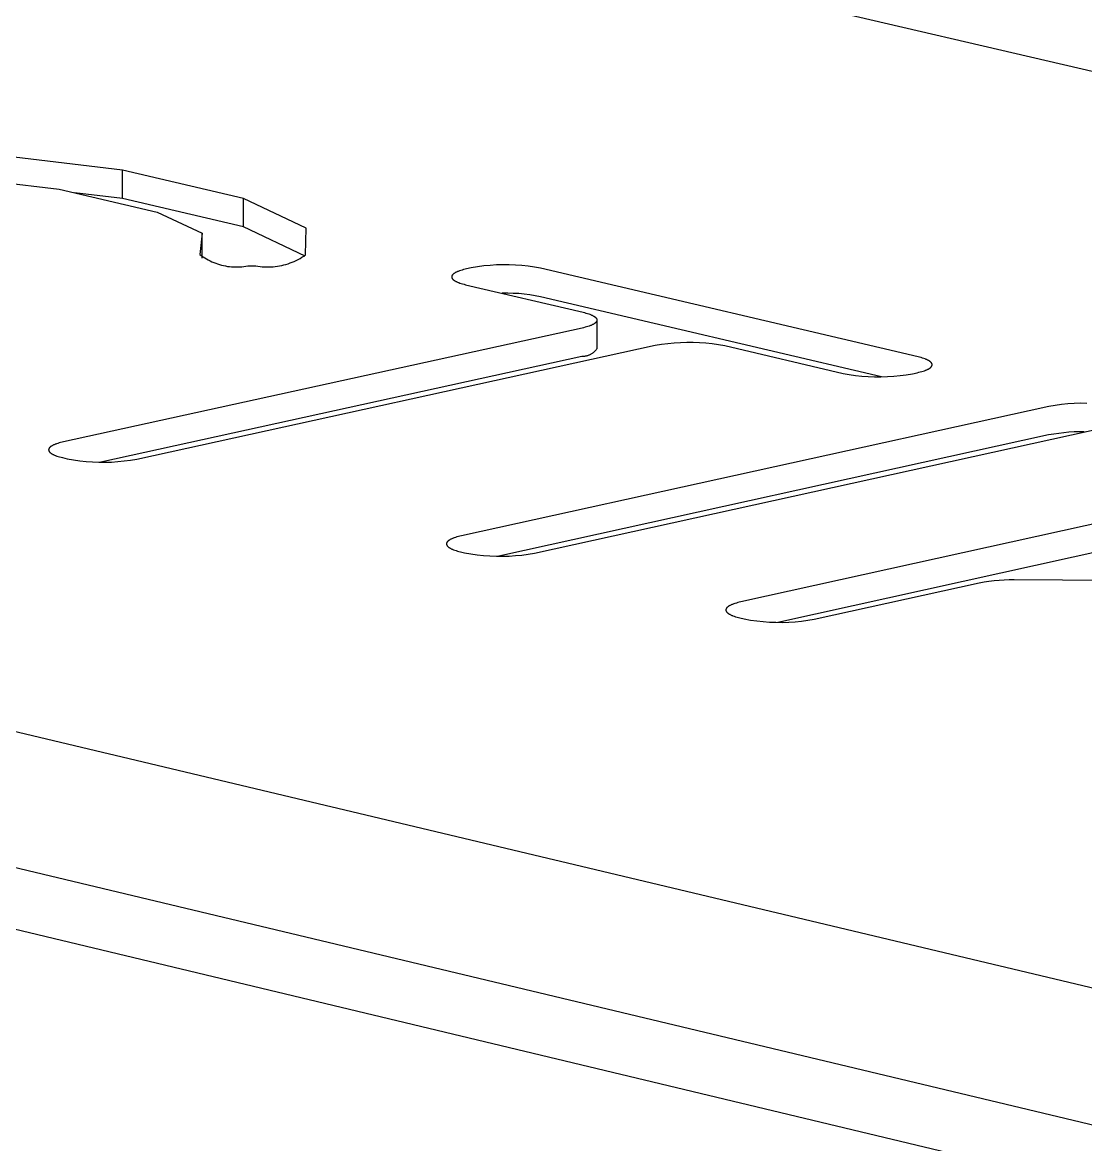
# Model space of a CAD drawing. Header units: millimetres. Extents: x 1422 to 6060, y -58 to 3182.
# Drawn here: x 2512.06 to 2542.45, y 1212.6 to 1244.69 of the extents above; entities that cross this region are included whole.
import ezdxf

# ---------------------------------------------------------------- set-up
doc = ezdxf.new("R2010")
doc.units = ezdxf.units.MM
doc.header["$MEASUREMENT"] = 0
doc.layers.add('Domyślny', color=7, linetype='Continuous', true_color=0x000000)
doc.layers.add('Utwórz2D linie widoczne', color=7, linetype='Continuous', true_color=0x000000)

msp = doc.modelspace()

# ---------------------------------------------------------------- linework, layer by layer
at = {"layer": 'Domyślny'}
msp.add_line((2357.761, 1261.134), (2599.704, 1203.48), dxfattribs=at)
at = {"layer": 'Utwórz2D linie widoczne'}
for p, q in [((2403.69, 1275.683), (2670.036, 1213.602)), ((2598.116, 1199.889), (2356.097, 1257.751)), ((2352.305, 1256.959), (2594.308, 1199.016)), ((2514.928, 1240.467), (2511.25, 1240.903)), ((2514.927, 1239.654), (2514.928, 1240.467)), ((2518.382, 1239.655), (2514.928, 1240.467)), ((2510.494, 1240.234), (2513.114, 1239.92)), ((2513.114, 1239.92), (2515.913, 1239.262)), ((2514.927, 1239.654), (2513.555, 1239.817)), ((2518.381, 1238.842), (2514.927, 1239.654)), ((2518.381, 1238.842), (2518.382, 1239.655)), ((2520.173, 1238.806), (2518.382, 1239.655)), ((2515.913, 1239.262), (2517.201, 1238.658)), ((2520.146, 1238.005), (2518.381, 1238.842)), ((2520.156, 1238.042), (2520.173, 1238.806)), ((2517.201, 1238.658), (2517.13, 1238.056)), ((2517.2, 1237.949), (2517.201, 1238.658)), ((2517.13, 1238.056), (2517.177, 1238.021)), ((2517.177, 1238.021), (2517.225, 1237.987)), ((2517.225, 1237.987), (2517.274, 1237.955)), ((2517.274, 1237.955), (2517.324, 1237.925)), ((2517.324, 1237.925), (2517.375, 1237.896)), ((2517.375, 1237.896), (2517.427, 1237.87)), ((2517.427, 1237.87), (2517.48, 1237.845)), ((2517.48, 1237.845), (2517.534, 1237.821)), ((2517.534, 1237.821), (2517.588, 1237.8)), ((2517.588, 1237.8), (2517.643, 1237.781)), ((2519.597, 1237.77), (2519.656, 1237.789)), ((2519.656, 1237.789), (2519.715, 1237.809)), ((2519.715, 1237.809), (2519.774, 1237.832)), ((2519.774, 1237.832), (2519.831, 1237.856)), ((2519.831, 1237.856), (2519.888, 1237.883)), ((2519.888, 1237.883), (2519.943, 1237.911)), ((2519.943, 1237.911), (2519.998, 1237.941)), ((2519.998, 1237.941), (2520.052, 1237.973)), ((2520.052, 1237.973), (2520.105, 1238.006)), ((2520.105, 1238.006), (2520.156, 1238.042)), ((2517.643, 1237.781), (2517.699, 1237.763)), ((2517.699, 1237.763), (2517.756, 1237.748)), ((2517.756, 1237.748), (2517.813, 1237.734)), ((2517.813, 1237.734), (2517.87, 1237.723)), ((2517.87, 1237.723), (2517.928, 1237.713)), ((2517.928, 1237.713), (2517.986, 1237.706)), ((2517.986, 1237.706), (2518.044, 1237.7)), ((2518.044, 1237.7), (2518.103, 1237.696)), ((2518.103, 1237.696), (2518.161, 1237.695)), ((2518.161, 1237.695), (2518.22, 1237.695)), ((2518.22, 1237.695), (2518.278, 1237.698)), ((2518.278, 1237.698), (2518.337, 1237.702)), ((2518.337, 1237.702), (2518.395, 1237.709)), ((2518.395, 1237.709), (2518.453, 1237.717)), ((2518.453, 1237.717), (2518.51, 1237.728)), ((2518.51, 1237.728), (2518.731, 1237.727)), ((2518.731, 1237.727), (2518.793, 1237.717)), ((2518.793, 1237.717), (2518.855, 1237.708)), ((2518.855, 1237.708), (2518.917, 1237.702)), ((2518.917, 1237.702), (2518.979, 1237.698)), ((2518.979, 1237.698), (2519.041, 1237.696)), ((2519.041, 1237.696), (2519.104, 1237.696)), ((2519.104, 1237.696), (2519.166, 1237.698)), ((2519.166, 1237.698), (2519.229, 1237.702)), ((2519.229, 1237.702), (2519.291, 1237.708)), ((2519.291, 1237.708), (2519.353, 1237.716)), ((2519.353, 1237.716), (2519.414, 1237.727)), ((2519.414, 1237.727), (2519.476, 1237.739)), ((2519.476, 1237.739), (2519.536, 1237.754)), ((2519.536, 1237.754), (2519.597, 1237.77)), ((2524.354, 1237.467), (2524.353, 1237.465)), ((2524.356, 1237.47), (2524.354, 1237.467)), ((2524.359, 1237.474), (2524.356, 1237.47)), ((2524.363, 1237.478), (2524.359, 1237.474)), ((2524.367, 1237.481), (2524.363, 1237.478)), ((2524.371, 1237.485), (2524.367, 1237.481)), ((2524.375, 1237.489), (2524.371, 1237.485)), ((2524.379, 1237.493), (2524.375, 1237.489)), ((2524.384, 1237.497), (2524.379, 1237.493)), ((2524.389, 1237.501), (2524.384, 1237.497)), ((2524.394, 1237.505), (2524.389, 1237.501)), ((2524.399, 1237.509), (2524.394, 1237.505)), ((2524.405, 1237.513), (2524.399, 1237.509)), ((2524.411, 1237.516), (2524.405, 1237.513)), ((2524.417, 1237.52), (2524.411, 1237.516)), ((2524.429, 1237.528), (2524.417, 1237.52)), ((2524.442, 1237.535), (2524.429, 1237.528)), ((2524.456, 1237.542), (2524.442, 1237.535)), ((2524.471, 1237.549), (2524.456, 1237.542)), ((2524.486, 1237.556), (2524.471, 1237.549)), ((2524.502, 1237.563), (2524.486, 1237.556)), ((2524.519, 1237.57), (2524.502, 1237.563)), ((2524.536, 1237.577), (2524.519, 1237.57)), ((2524.554, 1237.583), (2524.536, 1237.577)), ((2524.591, 1237.596), (2524.554, 1237.583)), ((2524.63, 1237.608), (2524.591, 1237.596)), ((2524.671, 1237.619), (2524.63, 1237.608)), ((2524.714, 1237.63), (2524.671, 1237.619)), ((2524.758, 1237.64), (2524.714, 1237.63)), ((2524.892, 1237.669), (2524.758, 1237.64)), ((2525.071, 1237.699), (2524.892, 1237.669)), ((2525.251, 1237.723), (2525.071, 1237.699)), ((2525.431, 1237.74), (2525.251, 1237.723)), ((2525.613, 1237.752), (2525.431, 1237.74)), ((2525.794, 1237.757), (2525.613, 1237.752)), ((2525.975, 1237.756), (2525.794, 1237.757)), ((2526.157, 1237.749), (2525.975, 1237.756)), ((2526.338, 1237.736), (2526.157, 1237.749)), ((2526.518, 1237.717), (2526.338, 1237.736)), ((2526.698, 1237.691), (2526.518, 1237.717)), ((2526.876, 1237.66), (2526.698, 1237.691)), ((2537.666, 1235.125), (2526.876, 1237.66)), ((2524.334, 1237.425), (2524.333, 1237.423)), ((2524.333, 1237.423), (2524.333, 1237.42)), ((2524.333, 1237.42), (2524.333, 1237.418)), ((2524.333, 1237.418), (2524.333, 1237.416)), ((2524.333, 1237.416), (2524.333, 1237.414)), ((2524.333, 1237.414), (2524.333, 1237.412)), ((2524.333, 1237.412), (2524.333, 1237.41)), ((2524.333, 1237.41), (2524.333, 1237.408)), ((2524.333, 1237.408), (2524.333, 1237.406)), ((2524.333, 1237.406), (2524.333, 1237.404)), ((2524.333, 1237.404), (2524.333, 1237.402)), ((2524.333, 1237.402), (2524.334, 1237.4)), ((2524.335, 1237.429), (2524.334, 1237.427)), ((2524.334, 1237.427), (2524.334, 1237.425)), ((2524.334, 1237.4), (2524.334, 1237.398)), ((2524.334, 1237.398), (2524.334, 1237.396)), ((2524.334, 1237.396), (2524.335, 1237.394)), ((2524.336, 1237.433), (2524.335, 1237.431)), ((2524.335, 1237.431), (2524.335, 1237.429)), ((2524.335, 1237.394), (2524.335, 1237.392)), ((2524.335, 1237.392), (2524.336, 1237.39)), ((2524.337, 1237.437), (2524.336, 1237.435)), ((2524.336, 1237.435), (2524.336, 1237.433)), ((2524.336, 1237.39), (2524.337, 1237.388)), ((2524.338, 1237.439), (2524.337, 1237.437)), ((2524.337, 1237.388), (2524.337, 1237.385)), ((2524.337, 1237.385), (2524.338, 1237.383)), ((2524.339, 1237.443), (2524.338, 1237.441)), ((2524.338, 1237.441), (2524.338, 1237.439)), ((2524.338, 1237.383), (2524.339, 1237.381)), ((2524.34, 1237.445), (2524.339, 1237.443)), ((2524.339, 1237.381), (2524.34, 1237.379)), ((2524.341, 1237.447), (2524.34, 1237.445)), ((2524.34, 1237.379), (2524.341, 1237.377)), ((2524.342, 1237.449), (2524.341, 1237.447)), ((2524.341, 1237.377), (2524.342, 1237.375)), ((2524.343, 1237.451), (2524.342, 1237.449)), ((2524.342, 1237.375), (2524.343, 1237.373)), ((2524.345, 1237.453), (2524.343, 1237.451)), ((2524.343, 1237.373), (2524.344, 1237.371)), ((2524.344, 1237.371), (2524.345, 1237.369)), ((2524.346, 1237.455), (2524.345, 1237.453)), ((2524.345, 1237.369), (2524.346, 1237.367)), ((2524.347, 1237.457), (2524.346, 1237.455)), ((2524.346, 1237.367), (2524.348, 1237.365)), ((2524.348, 1237.459), (2524.347, 1237.457)), ((2524.35, 1237.461), (2524.348, 1237.459)), ((2524.348, 1237.365), (2524.349, 1237.363)), ((2524.349, 1237.363), (2524.35, 1237.361)), ((2524.351, 1237.463), (2524.35, 1237.461)), ((2524.35, 1237.361), (2524.352, 1237.359)), ((2524.353, 1237.465), (2524.351, 1237.463)), ((2524.352, 1237.359), (2524.353, 1237.357)), ((2524.353, 1237.357), (2524.355, 1237.355)), ((2524.355, 1237.355), (2524.358, 1237.351)), ((2524.358, 1237.351), (2524.362, 1237.347)), ((2524.362, 1237.347), (2524.366, 1237.343)), ((2524.366, 1237.343), (2524.37, 1237.339)), ((2524.37, 1237.339), (2524.374, 1237.335)), ((2524.374, 1237.335), (2524.378, 1237.331)), ((2524.378, 1237.331), (2524.383, 1237.327)), ((2524.383, 1237.327), (2524.388, 1237.323)), ((2524.388, 1237.323), (2524.393, 1237.319)), ((2524.393, 1237.319), (2524.398, 1237.316)), ((2524.398, 1237.316), (2524.403, 1237.312)), ((2524.403, 1237.312), (2524.409, 1237.308)), ((2524.409, 1237.308), (2524.415, 1237.304)), ((2524.415, 1237.304), (2524.427, 1237.297)), ((2524.427, 1237.297), (2524.44, 1237.289)), ((2524.44, 1237.289), (2524.454, 1237.282)), ((2524.454, 1237.282), (2524.468, 1237.275)), ((2524.468, 1237.275), (2524.483, 1237.268)), ((2524.483, 1237.268), (2524.499, 1237.261)), ((2524.499, 1237.261), (2524.516, 1237.254)), ((2524.516, 1237.254), (2524.533, 1237.248)), ((2524.533, 1237.248), (2524.568, 1237.235)), ((2524.568, 1237.235), (2524.606, 1237.222)), ((2524.606, 1237.222), (2524.646, 1237.211)), ((2524.646, 1237.211), (2524.687, 1237.2)), ((2524.687, 1237.2), (2524.729, 1237.189)), ((2524.729, 1237.189), (2528.087, 1236.4)), ((2525.936, 1236.944), (2525.779, 1236.942)), ((2526.094, 1236.94), (2525.936, 1236.944)), ((2526.251, 1236.932), (2526.094, 1236.94)), ((2526.408, 1236.918), (2526.251, 1236.932)), ((2526.564, 1236.898), (2526.408, 1236.918)), ((2526.72, 1236.874), (2526.564, 1236.898)), ((2526.875, 1236.845), (2526.72, 1236.874)), ((2536.619, 1234.554), (2526.875, 1236.845)), ((2528.087, 1236.4), (2528.13, 1236.389)), ((2528.13, 1236.389), (2528.171, 1236.378)), ((2528.171, 1236.378), (2528.211, 1236.366)), ((2528.211, 1236.366), (2528.249, 1236.354)), ((2528.249, 1236.354), (2528.285, 1236.341)), ((2528.285, 1236.341), (2528.302, 1236.334)), ((2528.302, 1236.334), (2528.318, 1236.328)), ((2528.318, 1236.328), (2528.334, 1236.321)), ((2528.334, 1236.321), (2528.349, 1236.314)), ((2528.349, 1236.314), (2528.363, 1236.307)), ((2528.363, 1236.307), (2528.377, 1236.299)), ((2528.377, 1236.299), (2528.39, 1236.292)), ((2528.39, 1236.292), (2528.403, 1236.284)), ((2528.403, 1236.284), (2528.408, 1236.281)), ((2528.408, 1236.281), (2528.414, 1236.277)), ((2528.414, 1236.277), (2528.42, 1236.273)), ((2528.42, 1236.273), (2528.425, 1236.269)), ((2528.425, 1236.269), (2528.43, 1236.265)), ((2528.43, 1236.265), (2528.435, 1236.261)), ((2528.435, 1236.261), (2528.439, 1236.257)), ((2528.439, 1236.257), (2528.444, 1236.253)), ((2528.444, 1236.253), (2528.448, 1236.249)), ((2528.448, 1236.249), (2528.452, 1236.246)), ((2528.452, 1236.246), (2528.456, 1236.242)), ((2528.456, 1236.242), (2528.459, 1236.238)), ((2528.459, 1236.238), (2528.463, 1236.233)), ((2528.463, 1236.233), (2528.464, 1236.231)), ((2528.464, 1236.231), (2528.466, 1236.229)), ((2528.466, 1236.229), (2528.467, 1236.227)), ((2528.467, 1236.227), (2528.469, 1236.225)), ((2528.469, 1236.225), (2528.47, 1236.223)), ((2528.47, 1236.223), (2528.471, 1236.221)), ((2528.471, 1236.221), (2528.473, 1236.219)), ((2528.473, 1236.219), (2528.474, 1236.217)), ((2528.474, 1236.217), (2528.475, 1236.215)), ((2528.475, 1236.215), (2528.476, 1236.213)), ((2528.476, 1236.213), (2528.477, 1236.211)), ((2528.477, 1236.211), (2528.478, 1236.209)), ((2528.478, 1236.209), (2528.479, 1236.207)), ((2528.479, 1236.207), (2528.48, 1236.205)), ((2528.48, 1236.205), (2528.48, 1236.203)), ((2528.48, 1236.203), (2528.481, 1236.201)), ((2528.481, 1236.201), (2528.482, 1236.199)), ((2528.482, 1236.199), (2528.482, 1236.197)), ((2528.482, 1236.197), (2528.483, 1236.195)), ((2528.483, 1236.195), (2528.484, 1236.193)), ((2528.484, 1236.193), (2528.484, 1236.191)), ((2528.484, 1236.191), (2528.484, 1236.188)), ((2528.484, 1236.188), (2528.485, 1236.186)), ((2528.485, 1236.186), (2528.485, 1236.184)), ((2528.485, 1236.184), (2528.485, 1236.182)), ((2528.06, 1235.948), (2513.242, 1232.696)), ((2528.104, 1235.958), (2528.06, 1235.948)), ((2528.147, 1235.969), (2528.104, 1235.958)), ((2528.188, 1235.98), (2528.147, 1235.969)), ((2528.227, 1235.992), (2528.188, 1235.98)), ((2528.264, 1236.005), (2528.227, 1235.992)), ((2528.282, 1236.011), (2528.264, 1236.005)), ((2528.299, 1236.018), (2528.282, 1236.011)), ((2528.316, 1236.025), (2528.299, 1236.018)), ((2528.332, 1236.032), (2528.316, 1236.025)), ((2528.347, 1236.039), (2528.332, 1236.032)), ((2528.362, 1236.046), (2528.347, 1236.039)), ((2528.376, 1236.053), (2528.362, 1236.046)), ((2528.389, 1236.06), (2528.376, 1236.053)), ((2528.402, 1236.068), (2528.389, 1236.06)), ((2528.408, 1236.072), (2528.402, 1236.068)), ((2528.413, 1236.075), (2528.408, 1236.072)), ((2528.419, 1236.079), (2528.413, 1236.075)), ((2528.424, 1236.083), (2528.419, 1236.079)), ((2528.429, 1236.087), (2528.424, 1236.083)), ((2528.434, 1236.091), (2528.429, 1236.087)), ((2528.439, 1236.095), (2528.434, 1236.091)), ((2528.443, 1236.099), (2528.439, 1236.095)), ((2528.447, 1236.103), (2528.443, 1236.099)), ((2528.451, 1236.107), (2528.447, 1236.103)), ((2528.455, 1236.111), (2528.451, 1236.107)), ((2528.459, 1236.115), (2528.455, 1236.111)), ((2528.462, 1236.119), (2528.459, 1236.115)), ((2528.464, 1236.121), (2528.462, 1236.119)), ((2528.465, 1236.123), (2528.464, 1236.121)), ((2528.467, 1236.125), (2528.465, 1236.123)), ((2528.468, 1236.127), (2528.467, 1236.125)), ((2528.47, 1236.129), (2528.468, 1236.127)), ((2528.471, 1236.131), (2528.47, 1236.129)), ((2528.472, 1236.133), (2528.471, 1236.131)), ((2528.474, 1236.135), (2528.472, 1236.133)), ((2528.475, 1236.137), (2528.474, 1236.135)), ((2528.476, 1236.139), (2528.475, 1236.137)), ((2528.477, 1236.141), (2528.476, 1236.139)), ((2528.478, 1236.143), (2528.477, 1236.141)), ((2528.479, 1236.145), (2528.478, 1236.143)), ((2528.48, 1236.147), (2528.479, 1236.145)), ((2528.481, 1236.151), (2528.48, 1236.149)), ((2528.48, 1236.149), (2528.48, 1236.147)), ((2528.482, 1236.153), (2528.481, 1236.151)), ((2528.483, 1236.158), (2528.482, 1236.155)), ((2528.482, 1236.155), (2528.482, 1236.153)), ((2528.484, 1236.162), (2528.483, 1236.16)), ((2528.483, 1236.16), (2528.483, 1236.158)), ((2528.485, 1236.172), (2528.484, 1235.356)), ((2528.485, 1236.166), (2528.484, 1236.164)), ((2528.484, 1236.164), (2528.484, 1236.162)), ((2528.485, 1236.182), (2528.485, 1236.18)), ((2528.485, 1236.18), (2528.485, 1236.178)), ((2528.485, 1236.178), (2528.485, 1236.176)), ((2528.485, 1236.176), (2528.485, 1236.174)), ((2528.485, 1236.174), (2528.485, 1236.172)), ((2528.485, 1236.172), (2528.485, 1236.17)), ((2528.485, 1236.17), (2528.485, 1236.168)), ((2528.485, 1236.168), (2528.485, 1236.166)), ((2530.873, 1235.539), (2531.055, 1235.545)), ((2531.055, 1235.545), (2531.237, 1235.544)), ((2531.237, 1235.544), (2531.419, 1235.537)), ((2515.333, 1232.201), (2530.152, 1235.456)), ((2528.359, 1235.229), (2528.345, 1235.219)), ((2528.374, 1235.24), (2528.359, 1235.229)), ((2528.388, 1235.251), (2528.374, 1235.24)), ((2528.401, 1235.263), (2528.388, 1235.251)), ((2528.414, 1235.275), (2528.401, 1235.263)), ((2528.427, 1235.287), (2528.414, 1235.275)), ((2528.439, 1235.3), (2528.427, 1235.287)), ((2528.451, 1235.314), (2528.439, 1235.3)), ((2528.462, 1235.328), (2528.451, 1235.314)), ((2528.473, 1235.342), (2528.462, 1235.328)), ((2528.483, 1235.356), (2528.473, 1235.342)), ((2530.152, 1235.456), (2530.331, 1235.486)), ((2530.331, 1235.486), (2530.511, 1235.51)), ((2530.511, 1235.51), (2530.692, 1235.528)), ((2530.692, 1235.528), (2530.873, 1235.539)), ((2531.419, 1235.537), (2531.6, 1235.524)), ((2531.6, 1235.524), (2531.781, 1235.504)), ((2531.781, 1235.504), (2531.961, 1235.478)), ((2531.961, 1235.478), (2532.14, 1235.447)), ((2532.14, 1235.447), (2535.519, 1234.652)), ((2528.058, 1235.132), (2514.306, 1232.112)), ((2528.076, 1235.133), (2528.058, 1235.132)), ((2528.094, 1235.134), (2528.076, 1235.133)), ((2528.112, 1235.135), (2528.094, 1235.134)), ((2528.13, 1235.137), (2528.112, 1235.135)), ((2528.147, 1235.14), (2528.13, 1235.137)), ((2528.165, 1235.143), (2528.147, 1235.14)), ((2528.182, 1235.147), (2528.165, 1235.143)), ((2528.199, 1235.152), (2528.182, 1235.147)), ((2528.217, 1235.157), (2528.199, 1235.152)), ((2528.233, 1235.163), (2528.217, 1235.157)), ((2528.25, 1235.169), (2528.233, 1235.163)), ((2528.267, 1235.176), (2528.25, 1235.169)), ((2528.283, 1235.184), (2528.267, 1235.176)), ((2528.299, 1235.192), (2528.283, 1235.184)), ((2528.314, 1235.2), (2528.299, 1235.192)), ((2528.33, 1235.209), (2528.314, 1235.2)), ((2528.345, 1235.219), (2528.33, 1235.209)), ((2537.709, 1235.114), (2537.666, 1235.125)), ((2537.751, 1235.103), (2537.709, 1235.114)), ((2537.79, 1235.091), (2537.751, 1235.103)), ((2537.828, 1235.079), (2537.79, 1235.091)), ((2537.864, 1235.066), (2537.828, 1235.079)), ((2537.881, 1235.059), (2537.864, 1235.066)), ((2537.898, 1235.052), (2537.881, 1235.059)), ((2537.914, 1235.046), (2537.898, 1235.052)), ((2537.929, 1235.038), (2537.914, 1235.046)), ((2537.944, 1235.031), (2537.929, 1235.038)), ((2537.957, 1235.024), (2537.944, 1235.031)), ((2537.97, 1235.017), (2537.957, 1235.024)), ((2537.983, 1235.009), (2537.97, 1235.017)), ((2537.989, 1235.005), (2537.983, 1235.009)), ((2537.994, 1235.001), (2537.989, 1235.005)), ((2538, 1234.998), (2537.994, 1235.001)), ((2538.005, 1234.994), (2538, 1234.998)), ((2538.01, 1234.99), (2538.005, 1234.994)), ((2538.015, 1234.986), (2538.01, 1234.99)), ((2538.02, 1234.982), (2538.015, 1234.986)), ((2538.024, 1234.978), (2538.02, 1234.982)), ((2538.029, 1234.974), (2538.024, 1234.978)), ((2538.033, 1234.97), (2538.029, 1234.974)), ((2538.036, 1234.966), (2538.033, 1234.97)), ((2538.04, 1234.962), (2538.036, 1234.966)), ((2538.043, 1234.958), (2538.04, 1234.962)), ((2538.045, 1234.956), (2538.043, 1234.958)), ((2538.047, 1234.954), (2538.045, 1234.956)), ((2538.048, 1234.952), (2538.047, 1234.954)), ((2538.049, 1234.95), (2538.048, 1234.952)), ((2538.051, 1234.948), (2538.049, 1234.95)), ((2538.052, 1234.946), (2538.051, 1234.948)), ((2538.053, 1234.944), (2538.052, 1234.946)), ((2538.055, 1234.942), (2538.053, 1234.944)), ((2538.056, 1234.94), (2538.055, 1234.942)), ((2538.057, 1234.938), (2538.056, 1234.94)), ((2538.058, 1234.936), (2538.057, 1234.938)), ((2538.059, 1234.934), (2538.058, 1234.936)), ((2538.06, 1234.932), (2538.059, 1234.934)), ((2538.061, 1234.929), (2538.06, 1234.932)), ((2538.061, 1234.927), (2538.061, 1234.929)), ((2538.062, 1234.925), (2538.061, 1234.927)), ((2538.063, 1234.923), (2538.062, 1234.925)), ((2538.064, 1234.921), (2538.063, 1234.923)), ((2538.064, 1234.919), (2538.064, 1234.921)), ((2538.065, 1234.917), (2538.064, 1234.919)), ((2538.065, 1234.915), (2538.065, 1234.917)), ((2538.065, 1234.913), (2538.065, 1234.915)), ((2538.066, 1234.911), (2538.065, 1234.913)), ((2538.066, 1234.909), (2538.066, 1234.911)), ((2538.066, 1234.907), (2538.066, 1234.909)), ((2538.066, 1234.905), (2538.066, 1234.907)), ((2538.067, 1234.903), (2538.066, 1234.905)), ((2538.067, 1234.901), (2538.067, 1234.903)), ((2538.067, 1234.898), (2538.067, 1234.901)), ((2535.519, 1234.652), (2535.698, 1234.62)), ((2535.698, 1234.62), (2535.878, 1234.595)), ((2535.878, 1234.595), (2536.059, 1234.575)), ((2536.968, 1234.571), (2537.149, 1234.589)), ((2537.149, 1234.589), (2537.329, 1234.613)), ((2537.329, 1234.613), (2537.509, 1234.643)), ((2537.509, 1234.643), (2537.643, 1234.672)), ((2537.643, 1234.672), (2537.687, 1234.682)), ((2537.687, 1234.682), (2537.729, 1234.693)), ((2537.729, 1234.693), (2537.77, 1234.704)), ((2537.77, 1234.704), (2537.81, 1234.716)), ((2537.81, 1234.716), (2537.847, 1234.729)), ((2537.847, 1234.729), (2537.865, 1234.735)), ((2537.865, 1234.735), (2537.882, 1234.742)), ((2537.882, 1234.742), (2537.898, 1234.749)), ((2537.898, 1234.749), (2537.914, 1234.756)), ((2537.914, 1234.756), (2537.93, 1234.763)), ((2537.93, 1234.763), (2537.944, 1234.77)), ((2537.944, 1234.77), (2537.958, 1234.777)), ((2537.958, 1234.777), (2537.971, 1234.785)), ((2537.971, 1234.785), (2537.984, 1234.792)), ((2537.984, 1234.792), (2537.99, 1234.796)), ((2537.99, 1234.796), (2537.995, 1234.8)), ((2537.995, 1234.8), (2538.001, 1234.804)), ((2538.001, 1234.804), (2538.006, 1234.807)), ((2538.006, 1234.807), (2538.011, 1234.811)), ((2538.011, 1234.811), (2538.016, 1234.815)), ((2538.016, 1234.815), (2538.021, 1234.819)), ((2538.021, 1234.819), (2538.025, 1234.823)), ((2538.025, 1234.823), (2538.029, 1234.827)), ((2538.029, 1234.827), (2538.033, 1234.831)), ((2538.033, 1234.831), (2538.037, 1234.835)), ((2538.037, 1234.835), (2538.041, 1234.839)), ((2538.041, 1234.839), (2538.044, 1234.843)), ((2538.044, 1234.843), (2538.046, 1234.845)), ((2538.046, 1234.845), (2538.047, 1234.847)), ((2538.047, 1234.847), (2538.049, 1234.849)), ((2538.049, 1234.849), (2538.05, 1234.851)), ((2538.05, 1234.851), (2538.051, 1234.853)), ((2538.051, 1234.853), (2538.053, 1234.855)), ((2538.053, 1234.855), (2538.054, 1234.857)), ((2538.054, 1234.857), (2538.055, 1234.859)), ((2538.055, 1234.859), (2538.056, 1234.861)), ((2538.056, 1234.861), (2538.057, 1234.863)), ((2538.057, 1234.863), (2538.058, 1234.865)), ((2538.058, 1234.865), (2538.059, 1234.868)), ((2538.059, 1234.868), (2538.06, 1234.87)), ((2538.06, 1234.87), (2538.061, 1234.872)), ((2538.061, 1234.872), (2538.062, 1234.874)), ((2538.062, 1234.876), (2538.063, 1234.878)), ((2538.062, 1234.874), (2538.062, 1234.876)), ((2538.063, 1234.878), (2538.064, 1234.88)), ((2538.064, 1234.882), (2538.065, 1234.884)), ((2538.064, 1234.88), (2538.064, 1234.882)), ((2538.065, 1234.886), (2538.066, 1234.888)), ((2538.065, 1234.884), (2538.065, 1234.886)), ((2538.066, 1234.896), (2538.067, 1234.898)), ((2538.066, 1234.894), (2538.066, 1234.896)), ((2538.066, 1234.892), (2538.066, 1234.894)), ((2538.066, 1234.89), (2538.066, 1234.892)), ((2538.066, 1234.888), (2538.066, 1234.89)), ((2536.059, 1234.575), (2536.241, 1234.562)), ((2536.241, 1234.562), (2536.423, 1234.555)), ((2536.423, 1234.555), (2536.604, 1234.554)), ((2536.604, 1234.554), (2536.786, 1234.559)), ((2536.786, 1234.559), (2536.968, 1234.571)), ((2541.4, 1233.707), (2524.612, 1230.006)), ((2541.579, 1233.737), (2541.4, 1233.707)), ((2541.76, 1233.761), (2541.579, 1233.737)), ((2541.941, 1233.779), (2541.76, 1233.761)), ((2542.123, 1233.79), (2541.941, 1233.779)), ((2542.305, 1233.796), (2542.123, 1233.79)), ((2542.487, 1233.795), (2542.305, 1233.796)), ((2526.702, 1229.512), (2543.49, 1233.216)), ((2542.124, 1232.976), (2541.978, 1232.967)), ((2542.27, 1232.979), (2542.124, 1232.976)), ((2542.417, 1232.979), (2542.27, 1232.979)), ((2513.114, 1232.663), (2513.074, 1232.651)), ((2513.155, 1232.675), (2513.114, 1232.663)), ((2513.198, 1232.686), (2513.155, 1232.675)), ((2513.242, 1232.696), (2513.198, 1232.686)), ((2541.397, 1232.89), (2525.678, 1229.422)), ((2541.542, 1232.916), (2541.397, 1232.89)), ((2541.686, 1232.937), (2541.542, 1232.916)), ((2541.832, 1232.955), (2541.686, 1232.937)), ((2541.978, 1232.967), (2541.832, 1232.955)), ((2512.814, 1232.477), (2512.813, 1232.475)), ((2512.813, 1232.475), (2512.813, 1232.473)), ((2512.813, 1232.473), (2512.813, 1232.471)), ((2512.813, 1232.471), (2512.813, 1232.469)), ((2512.813, 1232.469), (2512.813, 1232.467)), ((2512.813, 1232.467), (2512.813, 1232.464)), ((2512.813, 1232.464), (2512.813, 1232.462)), ((2512.813, 1232.462), (2512.813, 1232.46)), ((2512.813, 1232.46), (2512.813, 1232.458)), ((2512.813, 1232.458), (2512.813, 1232.456)), ((2512.813, 1232.456), (2512.814, 1232.454)), ((2512.815, 1232.481), (2512.814, 1232.479)), ((2512.814, 1232.479), (2512.814, 1232.477)), ((2512.814, 1232.454), (2512.814, 1232.452)), ((2512.814, 1232.452), (2512.815, 1232.45)), ((2512.816, 1232.485), (2512.815, 1232.483)), ((2512.815, 1232.483), (2512.815, 1232.481)), ((2512.815, 1232.45), (2512.815, 1232.448)), ((2512.815, 1232.448), (2512.816, 1232.446)), ((2512.817, 1232.489), (2512.816, 1232.487)), ((2512.816, 1232.487), (2512.816, 1232.485)), ((2512.816, 1232.446), (2512.816, 1232.444)), ((2512.816, 1232.444), (2512.817, 1232.442)), ((2512.818, 1232.491), (2512.817, 1232.489)), ((2512.817, 1232.442), (2512.817, 1232.44)), ((2512.817, 1232.44), (2512.818, 1232.437)), ((2512.819, 1232.496), (2512.818, 1232.493)), ((2512.818, 1232.493), (2512.818, 1232.491)), ((2512.818, 1232.437), (2512.819, 1232.435)), ((2512.82, 1232.498), (2512.819, 1232.496)), ((2512.819, 1232.435), (2512.82, 1232.433)), ((2512.821, 1232.5), (2512.82, 1232.498)), ((2512.82, 1232.433), (2512.821, 1232.431)), ((2512.822, 1232.502), (2512.821, 1232.5)), ((2512.821, 1232.431), (2512.822, 1232.429)), ((2512.823, 1232.504), (2512.822, 1232.502)), ((2512.822, 1232.429), (2512.823, 1232.427)), ((2512.824, 1232.506), (2512.823, 1232.504)), ((2512.823, 1232.427), (2512.824, 1232.425)), ((2512.825, 1232.508), (2512.824, 1232.506)), ((2512.824, 1232.425), (2512.825, 1232.423)), ((2512.827, 1232.51), (2512.825, 1232.508)), ((2512.825, 1232.423), (2512.826, 1232.421)), ((2512.826, 1232.421), (2512.828, 1232.419)), ((2512.828, 1232.512), (2512.827, 1232.51)), ((2512.829, 1232.514), (2512.828, 1232.512)), ((2512.828, 1232.419), (2512.829, 1232.417)), ((2512.831, 1232.516), (2512.829, 1232.514)), ((2512.829, 1232.417), (2512.83, 1232.415)), ((2512.83, 1232.415), (2512.832, 1232.413)), ((2512.832, 1232.518), (2512.831, 1232.516)), ((2512.834, 1232.52), (2512.832, 1232.518)), ((2512.832, 1232.413), (2512.833, 1232.411)), ((2512.833, 1232.411), (2512.835, 1232.409)), ((2512.835, 1232.522), (2512.834, 1232.52)), ((2512.837, 1232.524), (2512.835, 1232.522)), ((2512.835, 1232.409), (2512.837, 1232.407)), ((2512.84, 1232.528), (2512.837, 1232.524)), ((2512.837, 1232.407), (2512.838, 1232.405)), ((2512.838, 1232.405), (2512.842, 1232.401)), ((2512.844, 1232.532), (2512.84, 1232.528)), ((2512.842, 1232.401), (2512.845, 1232.397)), ((2512.848, 1232.536), (2512.844, 1232.532)), ((2512.845, 1232.397), (2512.849, 1232.393)), ((2512.852, 1232.54), (2512.848, 1232.536)), ((2512.849, 1232.393), (2512.854, 1232.389)), ((2512.856, 1232.544), (2512.852, 1232.54)), ((2512.854, 1232.389), (2512.858, 1232.385)), ((2512.861, 1232.548), (2512.856, 1232.544)), ((2512.858, 1232.385), (2512.863, 1232.381)), ((2512.865, 1232.552), (2512.861, 1232.548)), ((2512.863, 1232.381), (2512.867, 1232.377)), ((2512.87, 1232.556), (2512.865, 1232.552)), ((2512.867, 1232.377), (2512.872, 1232.373)), ((2512.876, 1232.56), (2512.87, 1232.556)), ((2512.872, 1232.373), (2512.878, 1232.369)), ((2512.881, 1232.564), (2512.876, 1232.56)), ((2512.878, 1232.369), (2512.883, 1232.365)), ((2512.887, 1232.568), (2512.881, 1232.564)), ((2512.883, 1232.365), (2512.889, 1232.361)), ((2512.892, 1232.572), (2512.887, 1232.568)), ((2512.889, 1232.361), (2512.894, 1232.358)), ((2512.898, 1232.575), (2512.892, 1232.572)), ((2512.894, 1232.358), (2512.907, 1232.35)), ((2512.911, 1232.583), (2512.898, 1232.575)), ((2512.907, 1232.35), (2512.92, 1232.343)), ((2512.924, 1232.59), (2512.911, 1232.583)), ((2512.92, 1232.343), (2512.933, 1232.335)), ((2512.938, 1232.598), (2512.924, 1232.59)), ((2512.933, 1232.335), (2512.948, 1232.328)), ((2512.953, 1232.605), (2512.938, 1232.598)), ((2512.969, 1232.612), (2512.953, 1232.605)), ((2512.985, 1232.619), (2512.969, 1232.612)), ((2513.001, 1232.626), (2512.985, 1232.619)), ((2513.019, 1232.632), (2513.001, 1232.626)), ((2513.037, 1232.639), (2513.019, 1232.632)), ((2513.074, 1232.651), (2513.037, 1232.639)), ((2512.948, 1232.328), (2512.963, 1232.321)), ((2512.963, 1232.321), (2512.979, 1232.314)), ((2512.979, 1232.314), (2512.995, 1232.307)), ((2512.995, 1232.307), (2513.012, 1232.3)), ((2513.012, 1232.3), (2513.048, 1232.287)), ((2513.048, 1232.287), (2513.086, 1232.275)), ((2513.086, 1232.275), (2513.125, 1232.263)), ((2513.125, 1232.263), (2513.167, 1232.252)), ((2513.167, 1232.252), (2513.209, 1232.242)), ((2513.209, 1232.242), (2513.34, 1232.211)), ((2513.34, 1232.211), (2513.519, 1232.179)), ((2513.519, 1232.179), (2513.7, 1232.153)), ((2513.7, 1232.153), (2513.881, 1232.133)), ((2513.881, 1232.133), (2514.063, 1232.12)), ((2514.063, 1232.12), (2514.245, 1232.113)), ((2514.245, 1232.113), (2514.427, 1232.112)), ((2514.427, 1232.112), (2514.61, 1232.117)), ((2514.61, 1232.117), (2514.791, 1232.129)), ((2514.791, 1232.129), (2514.973, 1232.147)), ((2514.973, 1232.147), (2515.154, 1232.171)), ((2515.154, 1232.171), (2515.333, 1232.201)), ((2549.388, 1231.829), (2532.599, 1228.117)), ((2549.386, 1231.011), (2533.659, 1227.531)), ((2524.185, 1229.786), (2524.184, 1229.784)), ((2524.184, 1229.784), (2524.184, 1229.782)), ((2524.184, 1229.782), (2524.184, 1229.78)), ((2524.184, 1229.78), (2524.184, 1229.778)), ((2524.184, 1229.778), (2524.184, 1229.776)), ((2524.184, 1229.776), (2524.184, 1229.774)), ((2524.184, 1229.774), (2524.184, 1229.772)), ((2524.184, 1229.772), (2524.184, 1229.769)), ((2524.184, 1229.769), (2524.184, 1229.767)), ((2524.184, 1229.767), (2524.185, 1229.765)), ((2524.186, 1229.792), (2524.185, 1229.79)), ((2524.185, 1229.79), (2524.185, 1229.788)), ((2524.185, 1229.788), (2524.185, 1229.786)), ((2524.185, 1229.765), (2524.185, 1229.763)), ((2524.187, 1229.797), (2524.186, 1229.794)), ((2524.186, 1229.794), (2524.186, 1229.792)), ((2524.188, 1229.799), (2524.187, 1229.797)), ((2524.189, 1229.803), (2524.188, 1229.801)), ((2524.188, 1229.801), (2524.188, 1229.799)), ((2524.19, 1229.805), (2524.189, 1229.803)), ((2524.191, 1229.807), (2524.19, 1229.805)), ((2524.192, 1229.809), (2524.191, 1229.807)), ((2524.193, 1229.811), (2524.192, 1229.809)), ((2524.194, 1229.813), (2524.193, 1229.811)), ((2524.195, 1229.815), (2524.194, 1229.813)), ((2524.196, 1229.817), (2524.195, 1229.815)), ((2524.197, 1229.819), (2524.196, 1229.817)), ((2524.198, 1229.821), (2524.197, 1229.819)), ((2524.2, 1229.823), (2524.198, 1229.821)), ((2524.201, 1229.826), (2524.2, 1229.823)), ((2524.203, 1229.828), (2524.201, 1229.826)), ((2524.204, 1229.83), (2524.203, 1229.828)), ((2524.206, 1229.832), (2524.204, 1229.83)), ((2524.207, 1229.834), (2524.206, 1229.832)), ((2524.211, 1229.838), (2524.207, 1229.834)), ((2524.214, 1229.842), (2524.211, 1229.838)), ((2524.218, 1229.846), (2524.214, 1229.842)), ((2524.222, 1229.85), (2524.218, 1229.846)), ((2524.226, 1229.854), (2524.222, 1229.85)), ((2524.231, 1229.858), (2524.226, 1229.854)), ((2524.236, 1229.862), (2524.231, 1229.858)), ((2524.241, 1229.866), (2524.236, 1229.862)), ((2524.246, 1229.87), (2524.241, 1229.866)), ((2524.251, 1229.874), (2524.246, 1229.87)), ((2524.257, 1229.877), (2524.251, 1229.874)), ((2524.262, 1229.881), (2524.257, 1229.877)), ((2524.268, 1229.885), (2524.262, 1229.881)), ((2524.281, 1229.893), (2524.268, 1229.885)), ((2524.294, 1229.9), (2524.281, 1229.893)), ((2524.308, 1229.907), (2524.294, 1229.9)), ((2524.323, 1229.915), (2524.308, 1229.907)), ((2524.338, 1229.922), (2524.323, 1229.915)), ((2524.355, 1229.929), (2524.338, 1229.922)), ((2524.371, 1229.936), (2524.355, 1229.929)), ((2524.389, 1229.942), (2524.371, 1229.936)), ((2524.407, 1229.949), (2524.389, 1229.942)), ((2524.444, 1229.962), (2524.407, 1229.949)), ((2524.484, 1229.974), (2524.444, 1229.962)), ((2524.525, 1229.985), (2524.484, 1229.974)), ((2524.568, 1229.996), (2524.525, 1229.985)), ((2524.612, 1230.006), (2524.568, 1229.996)), ((2524.185, 1229.763), (2524.185, 1229.761)), ((2524.185, 1229.761), (2524.186, 1229.759)), ((2524.186, 1229.759), (2524.186, 1229.757)), ((2524.186, 1229.757), (2524.187, 1229.755)), ((2524.187, 1229.755), (2524.187, 1229.753)), ((2524.187, 1229.753), (2524.188, 1229.751)), ((2524.188, 1229.751), (2524.189, 1229.749)), ((2524.189, 1229.749), (2524.189, 1229.747)), ((2524.189, 1229.747), (2524.19, 1229.744)), ((2524.19, 1229.744), (2524.191, 1229.742)), ((2524.191, 1229.742), (2524.192, 1229.74)), ((2524.192, 1229.74), (2524.193, 1229.738)), ((2524.193, 1229.738), (2524.194, 1229.736)), ((2524.194, 1229.736), (2524.195, 1229.734)), ((2524.195, 1229.734), (2524.197, 1229.732)), ((2524.197, 1229.732), (2524.198, 1229.73)), ((2524.198, 1229.73), (2524.199, 1229.728)), ((2524.199, 1229.728), (2524.2, 1229.726)), ((2524.2, 1229.726), (2524.202, 1229.724)), ((2524.202, 1229.724), (2524.203, 1229.722)), ((2524.203, 1229.722), (2524.205, 1229.72)), ((2524.205, 1229.72), (2524.206, 1229.718)), ((2524.206, 1229.718), (2524.21, 1229.714)), ((2524.21, 1229.714), (2524.213, 1229.71)), ((2524.213, 1229.71), (2524.217, 1229.706)), ((2524.217, 1229.706), (2524.221, 1229.702)), ((2524.221, 1229.702), (2524.225, 1229.698)), ((2524.225, 1229.698), (2524.23, 1229.694)), ((2524.23, 1229.694), (2524.234, 1229.69)), ((2524.234, 1229.69), (2524.239, 1229.686)), ((2524.239, 1229.686), (2524.244, 1229.682)), ((2524.244, 1229.682), (2524.25, 1229.678)), ((2524.25, 1229.678), (2524.255, 1229.674)), ((2524.255, 1229.674), (2524.261, 1229.67)), ((2524.261, 1229.67), (2524.267, 1229.666)), ((2524.267, 1229.666), (2524.279, 1229.659)), ((2524.279, 1229.659), (2524.292, 1229.651)), ((2524.292, 1229.651), (2524.306, 1229.644)), ((2524.306, 1229.644), (2524.32, 1229.637)), ((2524.32, 1229.637), (2524.336, 1229.629)), ((2524.336, 1229.629), (2524.352, 1229.622)), ((2524.352, 1229.622), (2524.368, 1229.616)), ((2524.368, 1229.616), (2524.385, 1229.609)), ((2524.385, 1229.609), (2524.421, 1229.596)), ((2524.421, 1229.596), (2524.459, 1229.583)), ((2524.459, 1229.583), (2524.499, 1229.572)), ((2524.499, 1229.572), (2524.54, 1229.56)), ((2524.54, 1229.56), (2524.583, 1229.55)), ((2524.583, 1229.55), (2524.704, 1229.521)), ((2524.704, 1229.521), (2524.884, 1229.489)), ((2524.884, 1229.489), (2525.065, 1229.463)), ((2525.065, 1229.463), (2525.246, 1229.444)), ((2526.159, 1229.439), (2526.341, 1229.457)), ((2526.341, 1229.457), (2526.522, 1229.481)), ((2526.522, 1229.481), (2526.702, 1229.512)), ((2525.246, 1229.444), (2525.428, 1229.43)), ((2525.428, 1229.43), (2525.611, 1229.423)), ((2525.611, 1229.423), (2525.794, 1229.422)), ((2525.794, 1229.422), (2525.976, 1229.428)), ((2525.976, 1229.428), (2526.159, 1229.439)), ((2534.695, 1227.621), (2539.408, 1228.664)), ((2539.408, 1228.664), (2539.55, 1228.689)), ((2539.55, 1228.689), (2539.692, 1228.711)), ((2539.692, 1228.711), (2539.836, 1228.728)), ((2539.836, 1228.728), (2539.979, 1228.741)), ((2539.979, 1228.741), (2540.123, 1228.749)), ((2540.123, 1228.749), (2540.268, 1228.754)), ((2540.268, 1228.754), (2540.412, 1228.753)), ((2540.412, 1228.753), (2543.858, 1228.737)), ((2532.173, 1227.898), (2532.172, 1227.896)), ((2532.172, 1227.896), (2532.172, 1227.894)), ((2532.172, 1227.894), (2532.172, 1227.892)), ((2532.172, 1227.892), (2532.172, 1227.89)), ((2532.172, 1227.89), (2532.172, 1227.888)), ((2532.172, 1227.888), (2532.172, 1227.886)), ((2532.172, 1227.886), (2532.172, 1227.883)), ((2532.172, 1227.883), (2532.172, 1227.881)), ((2532.172, 1227.881), (2532.172, 1227.879)), ((2532.172, 1227.879), (2532.172, 1227.877)), ((2532.172, 1227.877), (2532.172, 1227.875)), ((2532.172, 1227.875), (2532.173, 1227.873)), ((2532.174, 1227.904), (2532.173, 1227.902)), ((2532.173, 1227.902), (2532.173, 1227.9)), ((2532.173, 1227.9), (2532.173, 1227.898)), ((2532.173, 1227.873), (2532.173, 1227.871)), ((2532.173, 1227.871), (2532.173, 1227.869)), ((2532.173, 1227.869), (2532.174, 1227.867)), ((2532.175, 1227.906), (2532.174, 1227.904)), ((2532.174, 1227.867), (2532.175, 1227.865)), ((2532.176, 1227.911), (2532.175, 1227.909)), ((2532.175, 1227.909), (2532.175, 1227.906)), ((2532.175, 1227.865), (2532.175, 1227.862)), ((2532.175, 1227.862), (2532.176, 1227.86)), ((2532.177, 1227.913), (2532.176, 1227.911)), ((2532.176, 1227.86), (2532.177, 1227.858)), ((2532.178, 1227.917), (2532.177, 1227.915)), ((2532.177, 1227.915), (2532.177, 1227.913)), ((2532.177, 1227.858), (2532.177, 1227.856)), ((2532.177, 1227.856), (2532.178, 1227.854)), ((2532.179, 1227.919), (2532.178, 1227.917)), ((2532.178, 1227.854), (2532.179, 1227.852)), ((2532.18, 1227.921), (2532.179, 1227.919)), ((2532.179, 1227.852), (2532.18, 1227.85)), ((2532.181, 1227.923), (2532.18, 1227.921)), ((2532.18, 1227.85), (2532.181, 1227.848)), ((2532.182, 1227.925), (2532.181, 1227.923)), ((2532.181, 1227.848), (2532.182, 1227.846)), ((2532.183, 1227.927), (2532.182, 1227.925)), ((2532.182, 1227.846), (2532.183, 1227.844)), ((2532.185, 1227.929), (2532.183, 1227.927)), ((2532.183, 1227.844), (2532.185, 1227.842)), ((2532.186, 1227.931), (2532.185, 1227.929)), ((2532.185, 1227.842), (2532.186, 1227.84)), ((2532.187, 1227.933), (2532.186, 1227.931)), ((2532.189, 1227.935), (2532.187, 1227.933)), ((2532.19, 1227.938), (2532.189, 1227.935)), ((2532.191, 1227.94), (2532.19, 1227.938)), ((2532.193, 1227.942), (2532.191, 1227.94)), ((2532.195, 1227.944), (2532.193, 1227.942)), ((2532.198, 1227.948), (2532.195, 1227.944)), ((2532.202, 1227.952), (2532.198, 1227.948)), ((2532.205, 1227.956), (2532.202, 1227.952)), ((2532.209, 1227.96), (2532.205, 1227.956)), ((2532.214, 1227.964), (2532.209, 1227.96)), ((2532.218, 1227.968), (2532.214, 1227.964)), ((2532.223, 1227.972), (2532.218, 1227.968)), ((2532.228, 1227.976), (2532.223, 1227.972)), ((2532.233, 1227.98), (2532.228, 1227.976)), ((2532.238, 1227.984), (2532.233, 1227.98)), ((2532.244, 1227.988), (2532.238, 1227.984)), ((2532.25, 1227.991), (2532.244, 1227.988)), ((2532.256, 1227.995), (2532.25, 1227.991)), ((2532.268, 1228.003), (2532.256, 1227.995)), ((2532.281, 1228.01), (2532.268, 1228.003)), ((2532.295, 1228.018), (2532.281, 1228.01)), ((2532.31, 1228.025), (2532.295, 1228.018)), ((2532.325, 1228.032), (2532.31, 1228.025)), ((2532.342, 1228.039), (2532.325, 1228.032)), ((2532.358, 1228.046), (2532.342, 1228.039)), ((2532.376, 1228.053), (2532.358, 1228.046)), ((2532.394, 1228.059), (2532.376, 1228.053)), ((2532.431, 1228.072), (2532.394, 1228.059)), ((2532.471, 1228.084), (2532.431, 1228.072)), ((2532.512, 1228.095), (2532.471, 1228.084)), ((2532.555, 1228.106), (2532.512, 1228.095)), ((2532.599, 1228.117), (2532.555, 1228.106)), ((2532.186, 1227.84), (2532.187, 1227.838)), ((2532.187, 1227.838), (2532.189, 1227.836)), ((2532.189, 1227.836), (2532.19, 1227.833)), ((2532.19, 1227.833), (2532.191, 1227.831)), ((2532.191, 1227.831), (2532.193, 1227.829)), ((2532.193, 1227.829), (2532.195, 1227.827)), ((2532.195, 1227.827), (2532.198, 1227.823)), ((2532.198, 1227.823), (2532.202, 1227.819)), ((2532.202, 1227.819), (2532.205, 1227.815)), ((2532.205, 1227.815), (2532.209, 1227.811)), ((2532.209, 1227.811), (2532.214, 1227.807)), ((2532.214, 1227.807), (2532.218, 1227.803)), ((2532.218, 1227.803), (2532.223, 1227.799)), ((2532.223, 1227.799), (2532.228, 1227.795)), ((2532.228, 1227.795), (2532.233, 1227.791)), ((2532.233, 1227.791), (2532.238, 1227.787)), ((2532.238, 1227.787), (2532.244, 1227.783)), ((2532.244, 1227.783), (2532.249, 1227.78)), ((2532.249, 1227.78), (2532.255, 1227.776)), ((2532.255, 1227.776), (2532.268, 1227.768)), ((2532.268, 1227.768), (2532.281, 1227.761)), ((2532.281, 1227.761), (2532.295, 1227.753)), ((2532.295, 1227.753), (2532.309, 1227.746)), ((2532.309, 1227.746), (2532.325, 1227.739)), ((2532.325, 1227.739), (2532.341, 1227.732)), ((2532.341, 1227.732), (2532.357, 1227.725)), ((2532.357, 1227.725), (2532.374, 1227.718)), ((2532.374, 1227.718), (2532.41, 1227.705)), ((2532.41, 1227.705), (2532.449, 1227.693)), ((2532.449, 1227.693), (2532.489, 1227.681)), ((2532.489, 1227.681), (2532.53, 1227.669)), ((2532.53, 1227.669), (2532.573, 1227.659)), ((2532.573, 1227.659), (2532.694, 1227.63)), ((2532.694, 1227.63), (2532.874, 1227.598)), ((2532.874, 1227.598), (2533.055, 1227.572)), ((2533.055, 1227.572), (2533.237, 1227.552)), ((2533.237, 1227.552), (2533.42, 1227.539)), ((2533.42, 1227.539), (2533.603, 1227.532)), ((2533.603, 1227.532), (2533.786, 1227.531)), ((2533.786, 1227.531), (2533.969, 1227.536)), ((2533.969, 1227.536), (2534.151, 1227.548)), ((2534.151, 1227.548), (2534.333, 1227.566)), ((2534.333, 1227.566), (2534.515, 1227.59)), ((2534.515, 1227.59), (2534.695, 1227.621))]:
    msp.add_line(p, q, dxfattribs=at)

doc.saveas('drawing.dxf')
